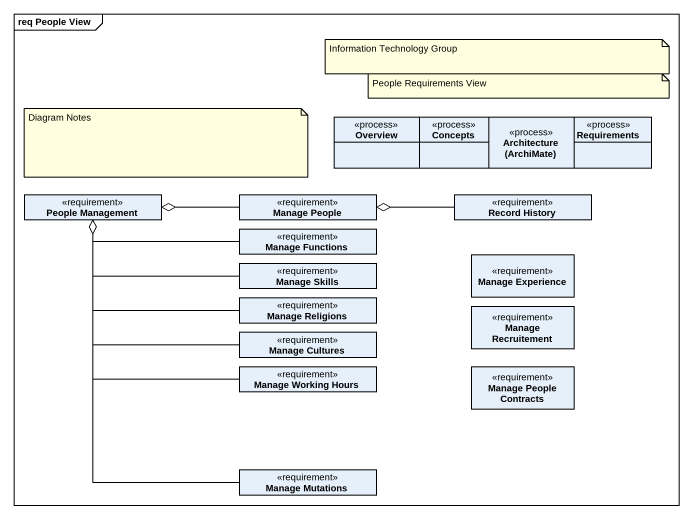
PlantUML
@startuml
mainframe req People View
hide circle
hide empty members
class Overview <<process>>
class Concepts <<process>>
class "Architecture (ArchiMate)" as Architecture_ArchiMate <<process>>
class Requirements <<process>>
class "People Management" as People_Management <<requirement>>
class "Manage People" as Manage_People <<requirement>>
class "Record History" as Record_History <<requirement>>
class "Manage Functions" as Manage_Functions <<requirement>>
class "Manage Skills" as Manage_Skills <<requirement>>
class "Manage Experience" as Manage_Experience <<requirement>>
class "Manage Religions" as Manage_Religions <<requirement>>
class "Manage Recruitement" as Manage_Recruitement <<requirement>>
class "Manage Cultures" as Manage_Cultures <<requirement>>
class "Manage Working Hours" as Manage_Working_Hours <<requirement>>
class "Manage People Contracts" as Manage_People_Contracts <<requirement>>
class "Manage Mutations" as Manage_Mutations <<requirement>>
Manage_People -left-o People_Management
Record_History -left-o Manage_People
Manage_Functions -left-o People_Management
Manage_Skills -left-o People_Management
Manage_Religions -left-o People_Management
Manage_Cultures -up-o People_Management
Manage_Working_Hours -up-o People_Management
Manage_Mutations -up-o People_Management
note as N1
  Information Technology Group
end note
note as N2
  People Requirements View
end note
note as N3
  Diagram Notes
end note
@enduml
